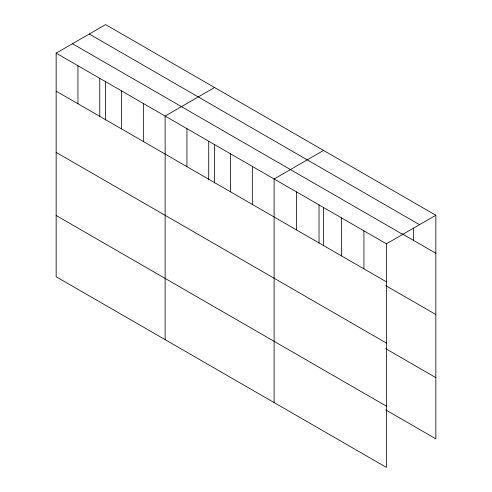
<?xml version="1.0" encoding="UTF-8"?>
<svg xmlns="http://www.w3.org/2000/svg" width="492" height="492" viewBox="0 0 492 492"><rect width="100%" height="100%" fill="white"/><g stroke="black" fill="none" stroke-linecap="round" stroke-linejoin="round"><path stroke-width="0.74" d="M105.602 81.518L105.602 120.079M56.156 53.148L386.398 243.811L386.398 467.4L56.156 276.738L56.156 53.148L105.602 24.6L435.844 215.262L435.844 438.852L385.648 409.873M214.58 87.521L165.14 116.063L165.14 339.658M323.558 150.435L274.118 178.983L274.118 402.573M386.398 243.811L435.844 215.262M89.286 34.022L419.522 224.684M402.155 233.829L435.844 253.275M72.478 43.726L402.714 234.389M56.156 91.161L386.398 281.824M385.648 285.538L435.844 314.517M56.156 152.403L386.398 343.065M385.648 348.631L435.844 377.616M56.156 215.496L386.398 406.158M413.385 228.147L413.385 240.311M363.939 230.84L363.939 268.86M341.485 217.876L341.485 255.895M323.558 207.353L323.558 245.914M319.025 204.912L319.025 242.931M296.571 191.948L296.571 229.967M252.322 166.401L252.322 204.414M230.527 153.818L230.527 191.831M214.58 144.433L214.58 182.993M208.731 141.235L208.731 179.248M186.935 128.646L186.935 166.665M143.344 103.48L143.344 141.499M121.549 90.897L121.549 128.916M99.753 78.314L99.753 116.327M77.951 65.731L77.951 103.744"/></g></svg>
